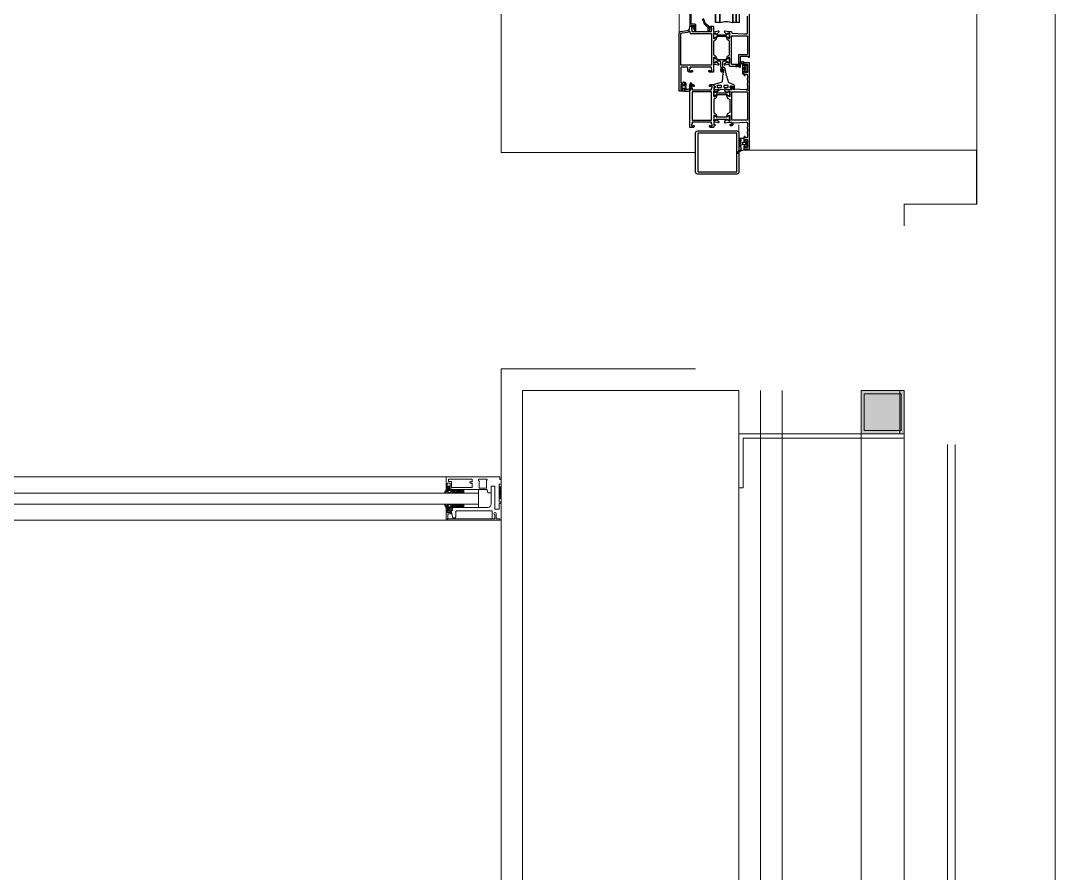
# Model space of a CAD drawing. Extents: x -1907 to 11890, y 0 to 8298.
# Drawn here: x 3858.6 to 3954.3, y 2731.2 to 2810.1 of the extents above; entities that cross this region are included whole.
import ezdxf
from ezdxf.enums import TextEntityAlignment as Align

# ---------------------------------------------------------------- set-up
doc = ezdxf.new("R2010")
doc.units = 0
doc.header["$MEASUREMENT"] = 0
doc.layers.get('0').update_dxf_attribs({"color": 9, "lineweight": 9})
for name, color, linetype, lineweight in [('00', 9, 'Continuous', 9), ('05', 9, 'Continuous', 9), ('06D', 9, 'Continuous', 9), ('10', 9, 'Continuous', 9), ('14', 9, 'Continuous', 9), ('15', 9, 'Continuous', 9), ('21_mahal200', 9, 'Continuous', 9), ('21_mahal200 @ 20', 9, 'Continuous', 9), ('33', 9, 'BATTING', 9)]:
    doc.layers.add(name, color=color, linetype=linetype, lineweight=lineweight)
doc.styles.add('Arial', font='arial.ttf', dxfattribs={"height": 2.5})
doc.styles.add('MuuM_TEXT-STANDART', font='ARIALN.TTF')
doc.linetypes.add('BATTING', pattern='A,0.0001,-0.1,[134,ltypeshp.shx,S=0.1,R=0,X=-0.1,Y=0],-0.2,[134,ltypeshp.shx,S=0.1,R=180,X=0.1,Y=0],-0.1', length=0.4001)
pattern_1 = [(45, (3387.24087, 5075.93023), (0.0883883476, -0.0883883476), []), (315, (3387.24087, 5075.93023), (-0.0883883476, -0.0883883476), [])]

# ---------------------------------------------------------------- blocks, each defined once
blk = doc.blocks.new('p-s-profil')
at = {"layer": '10'}
blk.add_lwpolyline([(9, 15.3), (4.6, 15.3), (4.6, 0.4), (0, 0.4), (0, 0), (5, 0), (5, 14.9), (9, 14.9), (9, 15.3)], dxfattribs=at)
blk.add_lwpolyline([(9, 15.3), (4.6, 15.3), (4.6, 0.4), (0, 0.4), (0, 0), (5, 0), (5, 14.9), (9, 14.9), (9, 15.3)], dxfattribs=at)
blk = doc.blocks.new('p-kutu_profil_40x40')
h = blk.add_hatch(color=256)
h.dxf.hatch_style = 1
h.paths.add_polyline_path([(0, 0), (4, 0), (4, 4), (0, 4)])
h = blk.add_hatch(color=255)
h.dxf.hatch_style = 1
h.paths.add_polyline_path([(0, 0), (4, 0), (4, 4), (0, 4)])
blk.add_lwpolyline([(0, 0), (4, 0), (4, 4), (0, 4)], close=True)
at = {"layer": '10'}
for points in [[(0, 4), (4, 4), (4, 0), (0, 0)], [(0, 4), (4, 4), (4, 0), (0, 0)], [(0, 0), (4, 0), (4, 4), (0, 4)], [(0.3, 3.7), (3.7, 3.7), (3.7, 0.3), (0.3, 0.3)], [(0.3, 3.7), (3.7, 3.7), (3.7, 0.3), (0.3, 0.3)]]:
    blk.add_lwpolyline(points, close=True, dxfattribs=at)
blk = doc.blocks.new('P-DOG-PORSCHE')
at = {"layer": '06D'}
for points in [[(-117.783, 24), (-2.217, 24)], [(-13.177, -3.536), (-111.935, -3.535)], [(-118, -20), (-2, -20)]]:
    blk.add_lwpolyline(points, dxfattribs=at)
at = {"layer": '10', "lineweight": 25, "ltscale": 0.5}
for p, q in [((-112.196, 2.681), (-112.196, 2.977)), ((-103.22, 1.437), (-105.995, 1.437)), ((-103.22, 0.237), (-105.995, 0.237)), ((-103.22, -0.163), (-105.945, -0.163))]:
    blk.add_line(p, q, dxfattribs=at)
at = {"layer": '10', "const_width": 0.1}
blk.add_lwpolyline([(-124.783, 17.3), (-122.783, 17.3), (-122.783, 24), (-117.783, 24), (-117.783, 2), (-115.431, 2)], dxfattribs=at)
at = {"layer": '10', "lineweight": 25, "ltscale": 0.5}
for points in [[(-110.88, 2.775), (-110.88, 2.785), (-111.147, 2.785), (-111.147, 2.775), (-111.297, 2.775), (-111.297, 2.785), (-111.627, 2.785), (-111.627, 2.775), (-111.777, 2.775), (-111.777, 2.785), (-112.096, 2.785, 0.425337), (-112.196, 2.682), (-112.151, 1.494, 0.403083), (-112.121, 1.465), (-112, 1.465, -0.414214), (-111.88, 1.345), (-111.88, 1.255, -0.414214), (-111.98, 1.155), (-111.99, 1.155, -0.414214), (-112, 1.165), (-112, 1.315, 0.414214), (-112.03, 1.345), (-112.17, 1.345, 0.414214), (-112.2, 1.315), (-112.2, 1.01), (-112.13, 0.749, -0.700084), (-112.238, 0.674), (-112.256, 0.686), (-112.427, 0.859, -0.607471), (-112.411, 0.919, 0.283637), (-112.389, 0.941), (-112.339, 1.125, 1.229391), (-112.39, 1.155), (-112.864, 1.155), (-112.701, 0.889, -0.859449), (-112.732, 0.863), (-112.976, 0.956), (-113.098, 1.155), (-114.302, 1.155), (-114.424, 0.956), (-114.668, 0.863, -0.859449), (-114.699, 0.889), (-114.536, 1.155), (-115.01, 1.155, 1.229391), (-115.061, 1.125), (-115.011, 0.941, 0.283637), (-114.989, 0.919, -0.607471), (-114.973, 0.859), (-115.144, 0.686), (-115.162, 0.674, -0.700084), (-115.27, 0.749), (-115.2, 1.01), (-115.2, 1.315, 0.414214), (-115.23, 1.345), (-115.37, 1.345, 0.414214), (-115.4, 1.315), (-115.4, 1.165, -0.414214), (-115.41, 1.155), (-115.42, 1.155, -0.414214), (-115.52, 1.255), (-115.52, 1.345, -0.414214), (-115.4, 1.465), (-115.279, 1.465, 0.403083), (-115.249, 1.494), (-115.204, 2.682, 0.425337), (-115.304, 2.785), (-115.623, 2.785), (-115.623, 2.775), (-115.773, 2.775), (-115.773, 2.785), (-116.103, 2.785), (-116.103, 2.775), (-116.253, 2.775), (-116.253, 2.785), (-116.52, 2.785), (-116.52, 2.775), (-116.65, 2.775), (-116.65, 2.605, 0.414214), (-116.62, 2.575), (-116.52, 2.575), (-116.52, 2.525, -0.414214), (-116.57, 2.475), (-116.88, 2.475, -0.414214), (-116.95, 2.545), (-116.95, 2.565, -0.414214), (-116.94, 2.575), (-116.84, 2.575, 0.414214), (-116.79, 2.625), (-116.79, 2.745, 0.414214), (-116.84, 2.795), (-117.51, 2.795, 0.414214), (-117.56, 2.745), (-117.56, 2.625, 0.414214), (-117.51, 2.575), (-117.41, 2.575, -0.414214), (-117.4, 2.565), (-117.4, 2.545, -0.414214), (-117.47, 2.475), (-117.69, 2.475, -0.414214), (-117.7, 2.485), (-117.7, 2.965, -0.414214), (-117.69, 2.975), (-109.71, 2.975, -0.414214), (-109.7, 2.965), (-109.7, 2.485, -0.414214), (-109.71, 2.475), (-109.93, 2.475, -0.414214), (-110, 2.545), (-110, 2.565, -0.414214), (-109.99, 2.575), (-109.89, 2.575, 0.414214), (-109.84, 2.625), (-109.84, 2.745, 0.414214), (-109.89, 2.795), (-110.56, 2.795, 0.414214), (-110.61, 2.745), (-110.61, 2.625, 0.414214), (-110.56, 2.575), (-110.46, 2.575, -0.414214), (-110.45, 2.565), (-110.45, 2.545, -0.414214), (-110.52, 2.475), (-110.83, 2.475, -0.414214), (-110.88, 2.525), (-110.88, 2.575), (-110.78, 2.575, 0.414214), (-110.75, 2.605), (-110.75, 2.775)], [(-120, -1.8, 0.414214), (-119.8, -2), (-116.2, -2, 0.414214), (-116, -1.8), (-116, 1.8, 0.414214), (-116.2, 2), (-119.8, 2, 0.414214), (-120, 1.8)], [(-117.279, 2.61, 0.359904), (-117.303, 2.581), (-117.303, 2.405, 0.414214), (-117.273, 2.375), (-117.073, 2.375, 0.414214), (-117.043, 2.405), (-117.043, 2.581, 0.359904), (-117.068, 2.61, 0.094739)], [(-110.515, 2.469, 0.414214), (-110.48, 2.504), (-110.48, 2.584, 0.186103), (-110.484, 2.594), (-110.524, 2.636, -0.501687), (-110.513, 2.699), (-110.424, 2.745, -0.118551), (-110.345, 2.764), (-110.115, 2.764, -0.118551), (-110.035, 2.745), (-109.947, 2.699, -0.501687), (-109.936, 2.636), (-109.976, 2.594, 0.186103), (-109.98, 2.584), (-109.98, 2.504, 0.414214), (-109.945, 2.469), (-109.665, 2.469, -0.414214), (-109.625, 2.429), (-109.625, 2.284, -0.176484), (-109.636, 2.252), (-110.009, 1.718, -0.940455), (-110.073, 1.766), (-109.755, 2.271, 0.992608), (-109.855, 2.337), (-110.695, 2.337, -0.414214), (-110.735, 2.377), (-110.735, 2.429, -0.414214), (-110.695, 2.469)], [(-110.32, 2.474, -0.414214), (-110.345, 2.499), (-110.345, 2.599, -0.414214), (-110.32, 2.624), (-110.14, 2.624, -0.414214), (-110.115, 2.599), (-110.115, 2.499, -0.414214), (-110.14, 2.474)], [(-108.969, 1.965), (-109.809, 1.965, 0.414214), (-109.859, 1.915), (-109.859, 1.375, 0.414214), (-109.809, 1.325), (-107.249, 1.325, 0.414214), (-107.199, 1.375), (-107.199, 2.785), (-108.909, 2.785, 0.414214), (-108.959, 2.735), (-108.959, 1.975, -0.414214)], [(-114.735, -0.006, 0.131652), (-114.722, -0.056), (-114.615, -0.243, -0.131652), (-114.61, -0.258), (-114.61, -0.283, -0.414214), (-114.64, -0.313), (-115, -0.313, -0.414214), (-115.03, -0.283), (-115.03, -0.258, -0.131652), (-115.026, -0.243), (-114.919, -0.056, 0.131652), (-114.905, -0.006), (-114.905, 0.84, 0.131652), (-114.919, 0.89), (-115.026, 1.076, -0.131652), (-115.03, 1.091), (-115.03, 1.117, -0.414214), (-115, 1.147), (-114.64, 1.147, -0.414214), (-114.61, 1.117), (-114.61, 1.091, -0.131652), (-114.615, 1.076), (-114.722, 0.89, 0.131652), (-114.735, 0.84)], [(-112.665, -0.006, -0.131652), (-112.678, -0.056), (-112.785, -0.243, 0.131652), (-112.79, -0.258), (-112.79, -0.283, 0.414214), (-112.76, -0.313), (-112.4, -0.313, 0.414214), (-112.37, -0.283), (-112.37, -0.258, 0.131652), (-112.374, -0.243), (-112.481, -0.056, -0.131652), (-112.495, -0.006), (-112.495, 0.84, -0.131652), (-112.481, 0.89), (-112.374, 1.076, 0.131652), (-112.37, 1.091), (-112.37, 1.117, 0.414214), (-112.4, 1.147), (-112.76, 1.147, 0.414214), (-112.79, 1.117), (-112.79, 1.091, 0.131652), (-112.785, 1.076), (-112.678, 0.89, -0.131652), (-112.665, 0.84)], [(-111.803, 0.651, -0.414214), (-111.833, 0.621), (-111.963, 0.621, -0.414214), (-111.993, 0.651), (-111.993, 0.991, -0.414214), (-111.963, 1.021), (-111.833, 1.021, -0.414214), (-111.803, 0.991)], [(-109.665, 0.324, -0.403142), (-109.569, 0.225), (-109.569, -0.016, -0.131652), (-109.583, -0.066), (-109.69, -0.253, 0.131652), (-109.694, -0.268), (-109.694, -0.293, 0.414214), (-109.664, -0.323), (-109.304, -0.323, 0.414214), (-109.274, -0.293), (-109.274, -0.268, 0.131652), (-109.278, -0.253), (-109.386, -0.066, -0.131652), (-109.399, -0.016), (-109.399, 0.83, -0.131652), (-109.386, 0.88), (-109.278, 1.066, 0.131652), (-109.274, 1.081), (-109.274, 1.107, 0.414214), (-109.304, 1.137), (-109.664, 1.137, 0.414214), (-109.694, 1.107), (-109.694, 1.081, 0.131652), (-109.69, 1.066), (-109.583, 0.88, -0.131652), (-109.569, 0.83), (-109.569, 0.589, -0.403142), (-109.665, 0.489), (-110.521, 0.457, 0.962756), (-110.521, 0.357)], [(-107.283, -0.008, -0.131652), (-107.296, -0.058), (-107.404, -0.244, 0.131652), (-107.408, -0.259), (-107.408, -0.285, 0.414214), (-107.378, -0.315), (-107.018, -0.315, 0.414214), (-106.988, -0.285), (-106.988, -0.259, 0.131652), (-106.992, -0.244), (-107.099, -0.058, -0.131652), (-107.113, -0.008), (-107.113, 0.839, -0.131652), (-107.099, 0.889), (-106.992, 1.075, 0.131652), (-106.988, 1.09), (-106.988, 1.115, 0.414214), (-107.018, 1.145), (-107.378, 1.145, 0.414214), (-107.408, 1.115), (-107.408, 1.09, 0.131652), (-107.404, 1.075), (-107.296, 0.889, -0.131652), (-107.283, 0.839)], [(-107.099, 0.88), (-106.992, 1.066, 0.131652), (-106.988, 1.081), (-106.988, 1.107, 0.414214), (-107.018, 1.137), (-107.378, 1.137, 0.414214), (-107.408, 1.107), (-107.408, 1.081, 0.131652), (-107.404, 1.066), (-107.296, 0.88, -0.131652), (-107.283, 0.83), (-107.283, -0.016, -0.131652), (-107.296, -0.066), (-107.404, -0.253, 0.131652), (-107.408, -0.268), (-107.408, -0.293, 0.414214), (-107.378, -0.323), (-107.018, -0.323, 0.414214), (-106.988, -0.293), (-106.988, -0.268, 0.131652), (-106.992, -0.253), (-107.099, -0.066, -0.131652), (-107.113, -0.016), (-107.113, 0.83, -0.131652)], [(-106.668, -0.535, 0.365977), (-106.639, -0.51, -0.365977), (-106.609, -0.485), (-106.499, -0.485, -0.414214), (-106.469, -0.515), (-106.469, -0.605, -0.365977), (-106.494, -0.634, 0.366034), (-106.519, -0.664), (-106.519, -0.725, 0.414214), (-106.509, -0.735), (-106.469, -0.735, 0.414214), (-106.319, -0.585), (-106.319, -0.415, 0.414214), (-106.399, -0.335), (-106.819, -0.335, -0.493043), (-106.848, -0.297), (-106.749, 0.072, 0.700084), (-106.857, 0.147), (-106.875, 0.134), (-107.046, -0.039, 0.607471), (-107.03, -0.099, -0.283637), (-107.008, -0.12), (-106.959, -0.304, -1.229391), (-107.009, -0.335), (-107.43, -0.335, -0.585524), (-107.455, -0.289), (-107.322, -0.07, 0.713664), (-107.346, -0.041), (-107.596, -0.135), (-107.709, -0.32, -0.261412), (-107.734, -0.335), (-108.946, -0.335, -0.261412), (-108.971, -0.32), (-109.084, -0.135), (-109.334, -0.041, 0.713664), (-109.358, -0.07), (-109.225, -0.289, -0.585524), (-109.25, -0.335), (-109.671, -0.335, -1.229391), (-109.721, -0.304), (-109.672, -0.12, -0.283637), (-109.649, -0.099, 0.607471), (-109.634, -0.039), (-109.805, 0.134), (-109.823, 0.147, 0.700084), (-109.931, 0.072), (-109.861, -0.189), (-109.861, -0.305, -0.414214), (-109.891, -0.335), (-110.539, -0.335, 0.414214), (-110.569, -0.365), (-110.569, -0.685, 0.414222), (-110.469, -0.785), (-110.429, -0.785, 0.414214), (-110.419, -0.775), (-110.419, -0.664, 0.366034), (-110.444, -0.634, -0.365977), (-110.469, -0.605), (-110.469, -0.515, -0.414214), (-110.439, -0.485), (-110.329, -0.485, -0.365977), (-110.3, -0.51, 0.365977), (-110.27, -0.535), (-110.149, -0.535, -0.414214), (-110.119, -0.565), (-110.119, -1.505), (-110.089, -1.535), (-110.119, -1.565), (-110.119, -2.505, -0.414214), (-110.149, -2.535), (-110.27, -2.535, 0.365977), (-110.3, -2.56, -0.365977), (-110.329, -2.585), (-110.439, -2.585, -0.414214), (-110.469, -2.555), (-110.469, -2.465, -0.365977), (-110.444, -2.435, 0.366034), (-110.419, -2.405), (-110.419, -2.295, 0.414214), (-110.429, -2.285), (-110.469, -2.285, 0.414214), (-110.569, -2.385), (-110.569, -2.585, 0.414214), (-110.419, -2.735), (-110.149, -2.735, -0.414214), (-110.119, -2.765), (-110.119, -3.325, -0.414214), (-110.149, -3.355), (-111.539, -3.355, -0.414214), (-111.569, -3.325), (-111.569, -3.165, -0.414214), (-111.539, -3.135), (-111.469, -3.135), (-111.469, -3.085, 0.414214), (-111.519, -3.035), (-111.774, -3.035, 0.414214), (-111.844, -3.105), (-111.844, -3.125, 0.414214), (-111.834, -3.135), (-111.759, -3.135, -0.414214), (-111.709, -3.185), (-111.709, -3.325, -0.414214), (-111.759, -3.375), (-112.129, -3.375, -0.414214), (-112.179, -3.325), (-112.179, -3.185, -0.414214), (-112.129, -3.135), (-112.054, -3.135, 0.414214), (-112.044, -3.125), (-112.044, -3.105, 0.414214), (-112.114, -3.035), (-112.289, -3.035, 0.414214), (-112.319, -3.065), (-112.319, -3.505, 0.414214), (-112.289, -3.535), (-107.019, -3.535, 0.363975), (-106.822, -3.369), (-106.719, -2.783, -0.36397), (-106.423, -2.535), (-106.349, -2.535, 0.414214), (-106.319, -2.505), (-106.319, -2.285, 0.414214), (-106.469, -2.135), (-106.509, -2.135, 0.414214), (-106.519, -2.145), (-106.519, -2.205, 0.366034), (-106.494, -2.235, -0.365977), (-106.469, -2.265), (-106.469, -2.355, -0.414214), (-106.499, -2.385), (-106.609, -2.385, -0.365977), (-106.639, -2.36, 0.365977), (-106.668, -2.335), (-106.789, -2.335, -0.414214), (-106.819, -2.305), (-106.819, -1.465), (-106.849, -1.435), (-106.819, -1.405), (-106.819, -0.565, -0.414214), (-106.789, -0.535)], [(-111.803, 0.031, -0.414214), (-111.833, 0.001), (-111.963, 0.001, -0.414214), (-111.993, 0.031), (-111.993, 0.371, -0.414214), (-111.963, 0.401), (-111.833, 0.401, -0.414214), (-111.803, 0.371)], [(-107.02, -3.355, 0.207097), (-106.969, -3.333), (-106.969, -3.235), (-106.951, -3.235), (-106.867, -2.756, -0.106114), (-106.795, -2.581, 0.602221), (-106.82, -2.535), (-106.869, -2.535, -0.162278), (-106.929, -2.515), (-106.969, -2.515, -0.414214), (-106.999, -2.485), (-106.999, -0.565, 0.414214), (-107.049, -0.515), (-109.889, -0.515, 0.414214), (-109.939, -0.565), (-109.939, -3.355)], [(-112.099, -3.154), (-112.039, -3.154), (-112.039, -3.074, 0.236068), (-112.119, -3.034), (-112.284, -3.034, -0.414214), (-112.334, -2.984), (-112.334, -2.813, -0.557109), (-111.611, -2.365, -0.284432), (-111.569, -2.433, -0.557109), (-111.678, -2.5, 0.59685), (-112.181, -2.855, 2.161979), (-112.147, -2.884), (-112.004, -2.884, 1), (-111.884, -2.884), (-111.619, -2.884, -0.414214), (-111.569, -2.934), (-111.569, -2.984, -0.414214), (-111.619, -3.034), (-111.769, -3.034, 0.236068), (-111.849, -3.074), (-111.849, -3.154), (-111.789, -3.154), (-111.789, -3.188, -0.323522), (-111.824, -3.235), (-111.917, -3.266, -0.019238), (-111.924, -3.268), (-111.964, -3.268, -0.019238), (-111.972, -3.266), (-112.065, -3.235, -0.323522), (-112.099, -3.188)]]:
    blk.add_lwpolyline(points, format="xyb", close=True, dxfattribs=at)
for points in [[(-106.939, 1.343, -0.459137), (-106.975, 1.371), (-107.029, 2.465), (-107.029, 2.735, -0.414214), (-106.979, 2.785), (-105.399, 2.785, -0.414214)], [(-104.329, 2.965), (-109.194, 2.965, 0.535184), (-109.217, 2.931), (-109.199, 2.887), (-109.169, 2.887, -0.414214), (-109.139, 2.857), (-109.139, 2.145, -0.414214), (-109.169, 2.115), (-110.114, 2.115, 0.535184), (-110.137, 2.081), (-110.127, 2.056, 0.302776), (-110.099, 2.037), (-110.069, 2.037, -0.414214), (-110.039, 2.007), (-110.039, 1.175, 0.414214), (-110.009, 1.145), (-109.891, 1.145, -0.414214), (-109.861, 1.115), (-109.861, 1), (-109.931, 0.739, 0.700084), (-109.823, 0.664), (-109.805, 0.676), (-109.634, 0.849, 0.607471), (-109.649, 0.909, -0.283637), (-109.672, 0.931), (-109.721, 1.115, -1.229391), (-109.671, 1.145), (-109.197, 1.145), (-109.359, 0.879, 0.859449), (-109.329, 0.853), (-109.084, 0.946), (-108.962, 1.145), (-107.718, 1.145), (-107.596, 0.946), (-107.351, 0.853, 0.859449), (-107.321, 0.879), (-107.483, 1.145), (-107.009, 1.145, -1.229391), (-106.959, 1.115), (-107.008, 0.931, -0.283637), (-107.03, 0.909, 0.607471), (-107.046, 0.849), (-106.875, 0.676), (-106.857, 0.664, 0.700084), (-106.749, 0.739), (-106.819, 1), (-106.819, 1.245, 0.474196), (-106.939, 1.343)], [(-117.789, 2.486, -0.220745), (-118.099, 1.892, 0.651907), (-118.043, 1.823, 0.176952), (-117.751, 2.138, -0.281357), (-117.608, 2.227), (-117.527, 2.227), (-117.513, 2.227), (-117.506, 2.226), (-117.499, 2.224), (-117.491, 2.221), (-117.484, 2.217), (-117.478, 2.212), (-117.473, 2.206), (-117.468, 2.199), (-117.465, 2.191), (-117.463, 2.177), (-117.463, 2.101), (-117.463, 2.098), (-117.462, 2.095), (-117.461, 2.092), (-117.46, 2.089), (-117.457, 2.087), (-117.455, 2.084), (-117.452, 2.083), (-117.449, 2.082), (-117.443, 2.081), (-117.363, 2.081), (-117.36, 2.081), (-117.357, 2.082), (-117.354, 2.083), (-117.352, 2.084), (-117.349, 2.087), (-117.347, 2.089), (-117.345, 2.092), (-117.344, 2.095), (-117.343, 2.101), (-117.343, 2.177), (-117.343, 2.184), (-117.341, 2.191), (-117.338, 2.199), (-117.334, 2.206), (-117.329, 2.212), (-117.322, 2.217), (-117.315, 2.221), (-117.308, 2.224), (-117.293, 2.227), (-117.286, 2.226), (-117.279, 2.224), (-117.271, 2.221), (-117.264, 2.217), (-117.258, 2.212), (-117.253, 2.206), (-117.248, 2.199), (-117.245, 2.191), (-117.243, 2.177), (-117.243, 2.101), (-117.243, 2.098), (-117.242, 2.095), (-117.241, 2.092), (-117.24, 2.089), (-117.237, 2.087), (-117.235, 2.084), (-117.232, 2.083), (-117.229, 2.082), (-117.223, 2.081), (-117.143, 2.081), (-117.14, 2.081), (-117.137, 2.082), (-117.134, 2.083), (-117.132, 2.084), (-117.129, 2.087), (-117.127, 2.089), (-117.125, 2.092), (-117.124, 2.095), (-117.123, 2.101), (-117.123, 2.177), (-117.123, 2.184), (-117.121, 2.191), (-117.118, 2.199), (-117.114, 2.206), (-117.109, 2.212), (-117.102, 2.217), (-117.095, 2.221), (-117.088, 2.224), (-117.073, 2.227), (-117.066, 2.226), (-117.059, 2.224), (-117.051, 2.221), (-117.044, 2.217), (-117.038, 2.212), (-117.033, 2.206), (-117.028, 2.199), (-117.025, 2.191), (-117.023, 2.177), (-117.023, 2.101), (-117.023, 2.098), (-117.022, 2.095), (-117.021, 2.092), (-117.02, 2.089), (-117.017, 2.087), (-117.015, 2.084), (-117.012, 2.083), (-117.009, 2.082), (-117.003, 2.081), (-116.923, 2.081), (-116.92, 2.081), (-116.917, 2.082), (-116.914, 2.083), (-116.912, 2.084), (-116.909, 2.087), (-116.907, 2.089), (-116.905, 2.092), (-116.904, 2.095), (-116.903, 2.101), (-116.903, 2.177), (-116.903, 2.184), (-116.901, 2.191), (-116.898, 2.199), (-116.894, 2.206), (-116.889, 2.212), (-116.882, 2.217), (-116.875, 2.221), (-116.868, 2.224), (-116.853, 2.227), (-116.846, 2.226), (-116.839, 2.224), (-116.831, 2.221), (-116.824, 2.217), (-116.818, 2.212), (-116.813, 2.206), (-116.808, 2.199), (-116.805, 2.191), (-116.803, 2.177), (-116.803, 2.101), (-116.803, 2.098), (-116.802, 2.095), (-116.801, 2.092), (-116.8, 2.089), (-116.797, 2.087), (-116.795, 2.084), (-116.792, 2.083), (-116.789, 2.082), (-116.783, 2.081), (-116.703, 2.081), (-116.7, 2.081), (-116.697, 2.082), (-116.694, 2.083), (-116.692, 2.084), (-116.689, 2.087), (-116.687, 2.089), (-116.685, 2.092), (-116.684, 2.095), (-116.683, 2.101), (-116.683, 2.439, 0.414214), (-116.713, 2.469), (-116.944, 2.469, -0.414214), (-116.974, 2.499), (-116.974, 2.564, -0.291535), (-116.963, 2.582), (-116.915, 2.602, 0.613042), (-116.912, 2.664), (-117.031, 2.727, 0.127095), (-117.094, 2.744), (-117.294, 2.744, 0.127095), (-117.357, 2.727), (-117.466, 2.67, 0.585233), (-117.466, 2.6), (-117.419, 2.576, -0.167811), (-117.414, 2.564), (-117.414, 2.499, -0.414214), (-117.444, 2.469), (-117.739, 2.469), (-117.739, 2.532, 0.394677), (-117.789, 2.486)], [(-112.193, 0.019, 0.081633), (-112.193, 0.999), (-112.193, 1.079, -0.104779), (-112.177, 1.152), (-112.117, 1.287, -0.296563), (-112.099, 1.299), (-112.033, 1.299, -0.414214), (-112.003, 1.269), (-112.003, 1.234, 0.414214), (-111.978, 1.209), (-111.898, 1.209, 0.414214), (-111.873, 1.234), (-111.873, 1.424, 0.414214), (-111.908, 1.459), (-112.123, 1.459, -0.414214), (-112.143, 1.479), (-112.143, 1.569, -0.414214), (-112.123, 1.589), (-111.833, 1.589, -0.285747), (-111.743, 1.533), (-111.552, 1.105, 0.189764), (-111.498, 1.056, 0.061836), (-110.241, 0.749, -0.380587), (-110.153, 0.649), (-110.153, 0.569, -0.203536), (-110.183, 0.497), (-110.371, 0.316, -0.999219), (-110.454, 0.402), (-110.303, 0.549, 0.950364), (-110.301, 0.589, 0.068684), (-110.601, 0.579, 0.364538), (-110.643, 0.529, -0.394287), (-110.661, 0.509), (-111.464, 0.454, 0.309555), (-111.486, 0.437), (-111.705, -0.266, -0.328426), (-111.753, -0.301), (-111.848, -0.301, -0.414214), (-111.873, -0.276), (-111.873, -0.216, 0.414214), (-111.898, -0.191), (-111.978, -0.191, 0.414214), (-112.003, -0.216), (-112.003, -0.251, -0.414214), (-112.033, -0.281), (-112.099, -0.281, -0.296563), (-112.117, -0.269), (-112.177, -0.134, -0.104779), (-112.193, -0.061), (-112.193, 0.019)], [(-115.62, -0.325, 0.414222), (-115.7, -0.405), (-115.7, -0.575, 0.414214), (-115.55, -0.725), (-115.51, -0.725, 0.414214), (-115.5, -0.715), (-115.5, -0.654, 0.366034), (-115.525, -0.624, -0.365977), (-115.55, -0.595), (-115.55, -0.505, -0.414214), (-115.52, -0.475), (-115.41, -0.475, -0.365977), (-115.38, -0.5, 0.365977), (-115.351, -0.525), (-115.23, -0.525, -0.414214), (-115.2, -0.555), (-115.2, -1.395), (-115.17, -1.425), (-115.2, -1.455), (-115.2, -2.295, -0.414214), (-115.23, -2.325), (-115.351, -2.325, 0.365977), (-115.38, -2.35, -0.365977), (-115.41, -2.375), (-115.52, -2.375, -0.414214), (-115.55, -2.345), (-115.55, -2.255, -0.365977), (-115.525, -2.225, 0.366034), (-115.5, -2.195), (-115.5, -2.135, 0.414214), (-115.51, -2.125), (-115.55, -2.125, 0.414214), (-115.7, -2.275), (-115.7, -2.515, 0.414214), (-115.69, -2.525), (-111.71, -2.525, 0.414214), (-111.7, -2.515), (-111.7, -2.275, 0.414214), (-111.85, -2.125), (-111.89, -2.125, 0.414214), (-111.9, -2.135), (-111.9, -2.195, 0.366034), (-111.875, -2.225, -0.365977), (-111.85, -2.255), (-111.85, -2.345, -0.414214), (-111.88, -2.375), (-111.99, -2.375, -0.365977), (-112.02, -2.35, 0.365977), (-112.049, -2.325), (-112.17, -2.325, -0.414214), (-112.2, -2.295), (-112.2, -1.455), (-112.23, -1.425), (-112.2, -1.395), (-112.2, -0.555, -0.414214), (-112.17, -0.525), (-112.049, -0.525, 0.365977), (-112.02, -0.5, -0.365977), (-111.99, -0.475), (-111.88, -0.475, -0.414214), (-111.85, -0.505), (-111.85, -0.595, -0.365977), (-111.875, -0.624, 0.366034), (-111.9, -0.654), (-111.9, -0.715, 0.414214), (-111.89, -0.725), (-111.85, -0.725, 0.414214), (-111.7, -0.575), (-111.7, -0.405, 0.414214), (-111.78, -0.325), (-111.85, -0.325, -0.414214), (-111.88, -0.295), (-111.88, -0.275, 0.414214), (-111.98, -0.175), (-111.99, -0.175, 0.414214), (-112, -0.185), (-112, -0.295, -0.414214), (-112.03, -0.325), (-112.17, -0.325, -0.414214), (-112.2, -0.295), (-112.2, -0.179), (-112.13, 0.082, 0.700084), (-112.238, 0.157), (-112.256, 0.144), (-112.427, -0.029, 0.607471), (-112.411, -0.089, -0.283637), (-112.389, -0.11), (-112.339, -0.294, -1.229391), (-112.39, -0.325), (-112.864, -0.325), (-112.702, -0.06, 0.713664), (-112.727, -0.031), (-112.976, -0.125), (-113.098, -0.325), (-114.302, -0.325), (-114.424, -0.125), (-114.673, -0.031, 0.713664), (-114.698, -0.06), (-114.536, -0.325), (-115.01, -0.325, -1.229391), (-115.061, -0.294), (-115.011, -0.11, -0.283637), (-114.989, -0.089, 0.607471), (-114.973, -0.029), (-115.144, 0.144), (-115.162, 0.157, 0.700084), (-115.27, 0.082), (-115.2, -0.179), (-115.2, -0.295, -0.414214), (-115.23, -0.325), (-115.37, -0.325, -0.414214), (-115.4, -0.295), (-115.4, -0.185, 0.414214), (-115.41, -0.175), (-115.42, -0.175, 0.414214), (-115.52, -0.275), (-115.52, -0.295, -0.414214), (-115.55, -0.325), (-115.62, -0.325)], [(-104.368, -2.525), (-106.288, -2.525, -0.414214), (-106.318, -2.495), (-106.318, -2.435, -0.414214), (-106.288, -2.405), (-106.268, -2.405), (-106.268, -2.105), (-106.538, -2.105), (-106.559, -2.14, -0.414214), (-106.6, -2.151), (-106.77, -2.052, -0.767327), (-106.752, -1.985), (-106.248, -1.985, -0.414214), (-106.148, -2.085), (-106.148, -2.355, 0.414214), (-106.098, -2.405), (-104.508, -2.405, 0.414214)], [(-105.674, -1.393, 0.126051), (-106.034, -1.227, -0.197455), (-106.239, -1.096), (-106.347, -0.941, 0.244698), (-106.495, -0.865), (-106.774, -0.865, -0.767327), (-106.801, -0.763), (-106.603, -0.649, -0.57735), (-106.558, -0.675), (-106.558, -0.745), (-106.495, -0.745, -0.244698), (-106.249, -0.873), (-106.146, -1.027, 0.197455), (-106.018, -1.109, -0.126051), (-105.603, -1.3, 0.178336)]]:
    blk.add_lwpolyline(points, format="xyb", dxfattribs=at)
for points in [[(-112.39, 1.345), (-112.39, 1.815), (-112.4, 1.815), (-112.4, 2.315), (-112.39, 2.315), (-112.39, 2.785), (-115.01, 2.785), (-115.01, 2.315), (-115, 2.315), (-115, 1.815), (-115.01, 1.815), (-115.01, 1.345), (-113.775, 1.345), (-113.775, 1.365), (-113.625, 1.365), (-113.625, 1.345)], [(-119.8, -1.8), (-119.8, 1.8), (-116.2, 1.8), (-116.2, -1.8)], [(-112.4, -0.525), (-112.4, -2.325), (-115, -2.325), (-115, -0.525)]]:
    blk.add_lwpolyline(points, close=True, dxfattribs=at)
blk.add_arc((-110.439, -2.455), 0.03, 99.59407, 180, dxfattribs=at)
at = {"layer": '14'}
blk.add_lwpolyline([(-118, -20), (-118, -2)], dxfattribs=at)
at = {"layer": '15', "lineweight": 25, "ltscale": 0.5}
for p, q in [((-105.995, 2.025), (-105.946, 2.074)), ((-105.995, 2.025), (-105.995, 1.437)), ((-105.946, 2.074), (-16.805, 2.074)), ((-105.995, 1.774), (-16.805, 1.774)), ((-105.995, 1.736), (-16.805, 1.736)), ((-105.978, 1.436), (-16.805, 1.436)), ((-105.995, 0.237), (-105.995, -0.113)), ((-105.978, 0.236), (-16.805, 0.236)), ((-105.995, -0.113), (-105.945, -0.163)), ((-105.978, -0.164), (-16.805, -0.164))]:
    blk.add_line(p, q, dxfattribs=at)
blk.add_arc((-107.745, 0.837), 1.85, 341.07536, 18.92464, dxfattribs=at)
blk = doc.blocks.new('*U670')
blk.add_lwpolyline([(35, 20), (-45, 20), (-45, -50), (35, -50), (35, 20)])
blk = doc.blocks.new('fiting lounch')
at = {"layer": '05', "rotation": 90}
blk.add_blockref('*U670', (-2135.402, -582.653), dxfattribs=at)
blk = doc.blocks.new('profil')
at = {"layer": '10'}
h = blk.add_hatch(dxfattribs=at)
h.set_pattern_fill('NET', color=256, angle=495, style=0)
h.set_pattern_definition(pattern_1)
h.paths.add_polyline_path([(2783.079, 2903.224), (2783.023, 2903.224), (2782.985, 2903.33), (2782.985, 2903.378), (2783.006, 2903.378), (2783.006, 2903.502), (2782.717, 2903.503), (2782.717, 2903.379), (2782.754, 2903.379), (2782.706, 2903.224), (2782.624, 2903.233), (2782.451, 2902.861), (2782.557, 2902.861), (2782.557, 2902.905), (2782.721, 2903.096, 0.2599), (2782.797, 2902.861), (2783.045, 2902.861, 0.382682)])
h.paths.add_polyline_path([(2782.838, 2903.102), (2783.029, 2903.102, -2.16717)], flags=16)
h = blk.add_hatch(dxfattribs=at)
h.set_pattern_fill('NET', color=256, angle=495, style=0)
h.set_pattern_definition([(45, (3390.96807, 5084.14935), (0.0883883476, -0.0883883476), []), (315, (3390.96807, 5084.14935), (-0.0883883476, -0.0883883476), [])])
h.paths.add_polyline_path([(2784.25, 2903.176), (2784.25, 2902.861), (2783.213, 2902.861), (2783.213, 2903.176)])
h = blk.add_hatch(dxfattribs=at)
h.set_pattern_fill('NET', color=256, angle=495, style=0)
h.set_pattern_definition([(45, (3412.02047, 5081.69331), (0.0883883476, -0.0883883476), []), (315, (3412.02047, 5081.69331), (-0.0883883476, -0.0883883476), [])])
h.paths.add_polyline_path([(2787.7, 2903.427), (2787.7, 2902.359), (2787.521, 2902.359), (2787.521, 2903.427)])
h = blk.add_hatch(dxfattribs=at)
h.set_pattern_fill('NET', color=256, angle=495, style=0)
h.set_pattern_definition(pattern_1)
h.paths.add_polyline_path([(2783.079, 2901.458), (2783.023, 2901.458), (2782.985, 2901.352), (2782.985, 2901.304), (2783.006, 2901.304), (2783.006, 2901.18), (2782.717, 2901.18), (2782.717, 2901.303), (2782.754, 2901.303), (2782.706, 2901.458), (2782.624, 2901.449), (2782.451, 2901.821), (2782.557, 2901.821), (2782.557, 2901.777), (2782.721, 2901.586, -0.2599), (2782.797, 2901.821), (2783.045, 2901.821, -0.382682)])
h.paths.add_polyline_path([(2782.838, 2901.581), (2783.029, 2901.581, 2.16717)], flags=16)
h = blk.add_hatch(dxfattribs=at)
h.set_pattern_fill('NET', color=256, angle=495, style=0)
h.set_pattern_definition([(45, (3390.96807, 5077.64021), (0.0883883476, -0.0883883476), []), (315, (3390.96807, 5077.64021), (-0.0883883476, -0.0883883476), [])])
h.paths.add_polyline_path([(2784.25, 2901.821), (2784.25, 2901.529), (2783.213, 2901.529), (2783.213, 2901.821)])
for points in [[(2787.521, 2901.366), (2787.521, 2901.89), (2787.7, 2901.89), (2787.7, 2902.026), (2787.521, 2902.026), (2787.521, 2903.671), (2787.7, 2903.671), (2787.7, 2904.104), (2787.576, 2904.104), (2787.576, 2904.345), (2782.614, 2904.345), (2782.614, 2903.223), (2782.715, 2903.223), (2782.763, 2903.401), (2782.713, 2903.401), (2782.713, 2903.773), (2782.989, 2903.773), (2782.989, 2903.225), (2783.142, 2903.225), (2783.179, 2903.176), (2786.425, 2903.176), (2786.495, 2902.884), (2786.796, 2902.884), (2786.796, 2903.485), (2787.117, 2903.485), (2787.117, 2901.366)], [(2785.671, 2903.323), (2786.35, 2903.323), (2786.35, 2904.023), (2786.421, 2904.061), (2786.421, 2904.144), (2785.614, 2904.144), (2785.614, 2904.005), (2785.671, 2903.949)]]:
    blk.add_lwpolyline(points, close=True, dxfattribs=at)
for points in [[(2784.873, 2903.909), (2785.032, 2903.909), (2785.032, 2904.141), (2782.827, 2904.141), (2782.827, 2903.911), (2783.129, 2903.911), (2783.129, 2903.372), (2785.03, 2903.372)], [(2782.614, 2903.223), (2782.451, 2902.861)], [(2782.721, 2903.096), (2782.557, 2902.905), (2782.557, 2902.861)], [(2782.989, 2903.502), (2782.717, 2903.503)], [(2783.213, 2903.176), (2783.213, 2903.176), (2783.213, 2902.841)], [(2784.25, 2902.841), (2784.25, 2903.176)], [(2785.618, 2903.176), (2785.618, 2901.529)], [(2787.521, 2903.427), (2787.7, 2903.427), (2787.7, 2902.359)], [(2783.179, 2901.238), (2783.213, 2901.238), (2783.213, 2901.841)], [(2784.25, 2901.841), (2784.25, 2901.529)], [(2787.521, 2902.359), (2787.7, 2902.359)], [(2782.624, 2901.449), (2782.451, 2901.821)], [(2782.721, 2901.586), (2782.557, 2901.777), (2782.557, 2901.821)], [(2782.78, 2900.5), (2782.78, 2900.947), (2783.095, 2900.947), (2783.095, 2901.238), (2783.179, 2901.238), (2783.079, 2901.458), (2783.023, 2901.458), (2782.985, 2901.352), (2782.985, 2901.304), (2783.006, 2901.304), (2783.006, 2901.056), (2782.717, 2901.056), (2782.717, 2901.303), (2782.754, 2901.303), (2782.706, 2901.458), (2782.624, 2901.449), (2782.626, 2900.345), (2787.59, 2900.345)], [(2783.006, 2901.18), (2782.717, 2901.18)]]:
    blk.add_lwpolyline(points, dxfattribs=at)
for points in [[(2785.03, 2903.372), (2785.03, 2903.785), (2784.873, 2903.785, -1), (2784.873, 2903.909, 1)], [(2783.029, 2903.102), (2782.838, 2903.102, 1)], [(2783.213, 2901.529), (2786.468, 2901.529, 0.414214), (2786.796, 2901.857), (2786.796, 2902.884)], [(2783.029, 2901.581), (2782.838, 2901.581, -1)], [(2783.095, 2901.238), (2783.21, 2900.659, 0.833203), (2783.525, 2900.664, 0.447088)], [(2783.525, 2900.664), (2783.525, 2901.115, -0.414214), (2783.627, 2901.217), (2786.876, 2901.217), (2786.876, 2900.487)], [(2787.59, 2900.345), (2787.59, 2900.487), (2787.25, 2900.487), (2787.25, 2900.967, 1), (2787.044, 2900.967)], [(2787.044, 2900.967, 0.305404), (2787.126, 2900.846, 5.773092)], [(2787.126, 2900.846), (2787.126, 2900.487), (2782.815, 2900.487), (2782.815, 2900.456, -0.561743), (2782.731, 2900.448, -0.595966), (2782.78, 2900.5, 2.204878)]]:
    blk.add_lwpolyline(points, format="xyb", dxfattribs=at)
for centre, radius, start, end in [((2782.97, 2903.046), 0.253, 168.66756, 234.12581), ((2782.933, 2903.02), 0.125, 139.54015, 40.45985), ((2782.86, 2903.062), 0.273, 305.97376, 36.42893), ((2782.97, 2901.636), 0.253, 125.87419, 191.33244), ((2782.86, 2901.62), 0.273, 323.57107, 54.02624), ((2782.933, 2901.662), 0.125, 319.54015, 220.45985)]:
    blk.add_arc(centre, radius, start, end, dxfattribs=at)
blk = doc.blocks.new('0a_roomno2')
blk.add_lwpolyline([(24, -5), (24, -16)])
at = {"style": 'Arial'}
blk.add_attdef('ODANO', (0, 1.505), '', height=3, dxfattribs=at)
blk.add_attdef('MEKANADI', text='', height=3, dxfattribs=at).set_placement((0.525, -4.75), align=Align.BOTTOM_LEFT)
at = {"style": 'MuuM_TEXT-STANDART', "width": 0.6}
for tag, p in [('YER01', (15, -7)), ('TAVAN01', (20.625, -7)), ('DUVAR01', (26.25, -7)), ('YER02', (15, -10.375)), ('TAVAN02', (20.625, -10.375)), ('DUVAR02', (26.25, -10.375)), ('YER03', (15, -13.75)), ('TAVAN03', (20.625, -13.75)), ('DUVAR03', (26.25, -13.75))]:
    blk.add_attdef(tag, text='', height=2.25, dxfattribs=at).set_placement(p, align=Align.MIDDLE_CENTER)
at = {"style": 'MuuM_TEXT-STANDART'}
blk.add_attdef('M2', text='', height=2.25, dxfattribs=at).set_placement((1.3231, -7.8046), align=Align.MIDDLE_LEFT)
at = {"style": 'MuuM_TEXT-STANDART', "width": 0.6}
blk.add_attdef('TEMIZTAVANYUKSEKLIGI', text='', height=2.25, dxfattribs=at).set_placement((2.7, -13.1619), align=Align.MIDDLE_LEFT)
blk = doc.blocks.new('*U965')
at = {"layer": '21_mahal200 @ 20', "xscale": 20, "yscale": 20, "zscale": 20}
blk.add_blockref('0a_roomno2', (3474.331, 2974.841), dxfattribs=at)

msp = doc.modelspace()

# ---------------------------------------------------------------- linework, layer by layer
at = {"layer": '00'}
for points in [[(3905.058, 2775.873), (3905.058, 2775.873), (3905.058, 2395.873)], [(3905.058, 2365.873), (3905.058, 2311.123), (3925.058, 2311.123), (3925.058, 2775.873)], [(3905.058, 2775.873), (3925.058, 2775.873)]]:
    msp.add_lwpolyline(points, dxfattribs=at)
at = {"layer": '06D'}
for p, q in [((3804.009, 2767.873), (3897.972, 2767.873)), ((3803.997, 2763.873), (3897.984, 2763.873))]:
    msp.add_line(p, q, dxfattribs=at)
for points in [[(3929.058, 2320.423), (3929.058, 2775.873)], [(3936.358, 2316.023), (3936.358, 2775.873)], [(3940.358, 2316.023), (3940.358, 2775.873)], [(3925.058, 2320.023), (3925.058, 2773.79)]]:
    msp.add_lwpolyline(points, dxfattribs=at)
at = {"layer": '10'}
for points in [[(3944.358, 2319.53), (3944.358, 2770.873)], [(3945.058, 2319.53), (3945.058, 2770.873)]]:
    msp.add_lwpolyline(points, dxfattribs=at)
at = {"layer": '14'}
msp.add_lwpolyline([(3921.058, 2777.873), (3903.058, 2777.873), (3903.058, 2309.123), (3925.058, 2309.123)], dxfattribs=at)
at = {"layer": '15'}
for p, q in [((3900.976, 2766.369), (3801.005, 2766.373)), ((3900.976, 2765.369), (3801.005, 2765.373))]:
    msp.add_line(p, q, dxfattribs=at)
at = {"layer": '33', "ltscale": 0.2, "flags": 128}
msp.add_lwpolyline([(3927.058, 2320.423), (3927.058, 2775.873)], dxfattribs=at)

# ---------------------------------------------------------------- block references
at = {"xscale": -1, "rotation": 270}
for name, p in [('P-DOG-PORSCHE', (3923.058, 2915.873)), ('p-s-profil', (3925.058, 2766.873))]:
    msp.add_blockref(name, p, dxfattribs=at)
at = {"rotation": 270}
msp.add_blockref('p-kutu_profil_40x40', (3936.358, 2775.873), dxfattribs=at)
msp.add_blockref('profil', (1115.357, -136.472))
at = {"layer": '05', "rotation": 90}
msp.add_blockref('fiting lounch', (3275.404, 4849.275), dxfattribs=at)
at = {"layer": '21_mahal200', "color": 6}
msp.add_blockref('*U965', (0, 0), dxfattribs=at)

doc.saveas('drawing.dxf')
